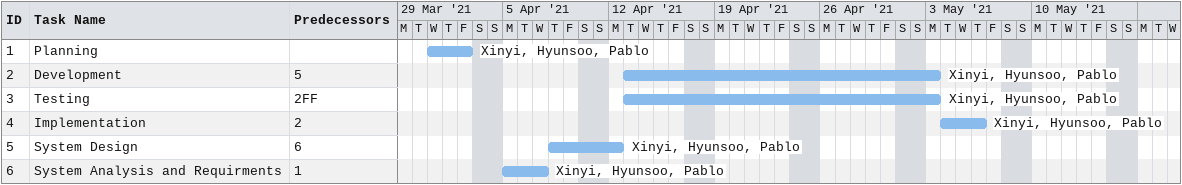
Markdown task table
| ID | Task | Start | Finish | Predecessors | Resources |
|---|---|---|---|---|---|
| 1 | Planning | 2021-03-31 | 2021-04-02 |  | Xinyi, Hyunsoo, Pablo |
| 2 | Development | 2021-04-13 | 2021-05-03 | 5 | Xinyi, Hyunsoo, Pablo |
| 3 | Testing | 2021-04-13 | 2021-05-03 | 2FF | Xinyi, Hyunsoo, Pablo |
| 4 | Implementation | 2021-05-04 | 2021-05-06 | 2 | Xinyi, Hyunsoo, Pablo |
| 5 | System Design | 2021-04-08 | 2021-04-12 | 6 | Xinyi, Hyunsoo, Pablo |
| 6 | System Analysis and Requirments | 2021-04-05 | 2021-04-07 | 1 | Xinyi, Hyunsoo, Pablo |
